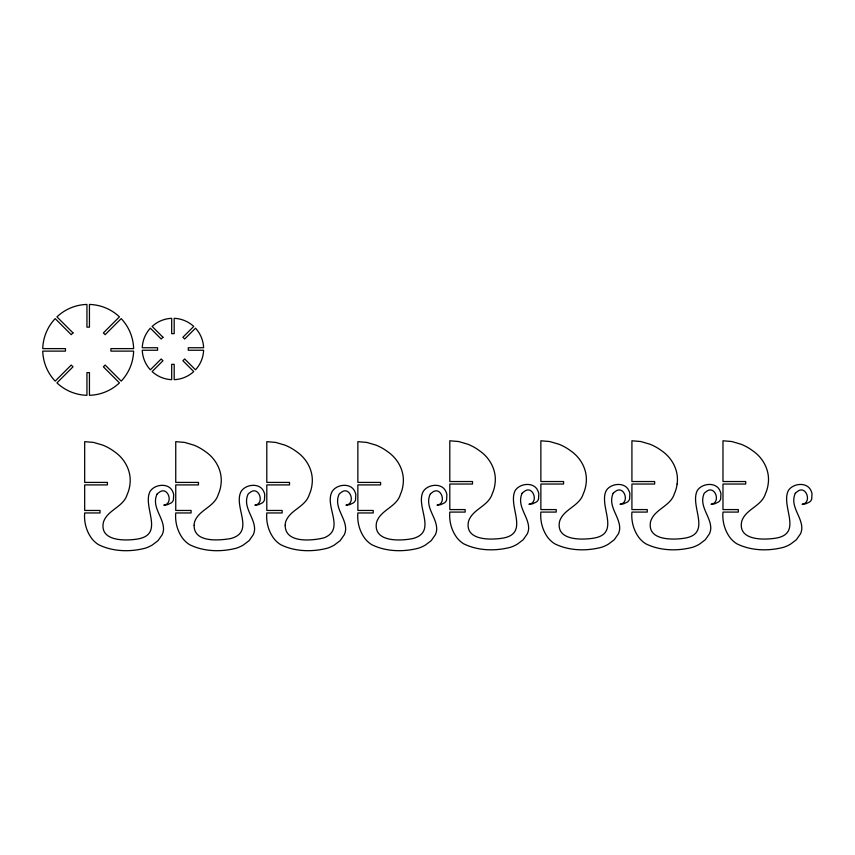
<?xml version="1.0" encoding="UTF-8"?>
<svg xmlns="http://www.w3.org/2000/svg" width="855" height="855" viewBox="0 0 855 855"><rect width="100%" height="100%" fill="white"/><g stroke="black" fill="none" stroke-linecap="round" stroke-linejoin="round"><path stroke-width="1.28" d="M677.117 483.983C679.03 470.987 672.447 458.184 661.802 450.863A51.45 51.45 0 0 0 650.11 444.269L640.78 441.533L631.92 440.785L631.92 481.536L654.652 481.536L654.652 484.037L631.92 484.037L631.92 509.58L647.267 509.58L647.267 512.081L631.92 512.081C631.108 521.176 633.63 530.581 639.166 537.88A26.067 26.067 0 0 0 645.771 543.78C660.039 550.877 677.534 551.293 692.796 547.232A37.225 37.225 0 0 0 699.433 544.186L705.322 539.729L709.468 533.787A15.924 15.924 0 0 0 710.772 528.347C710.847 516.527 699.123 506.652 703.793 494.329A3.57 3.57 0 0 1 704.253 493.292L704.573 492.972A9.32 9.32 0 0 1 705.963 491.839C714.93 483.973 721.513 502.922 711.061 504.29L714.833 503.777L718.67 501.917A6.819 6.819 0 0 0 720.658 499.128L720.936 493.656A13.99 13.99 0 0 0 719.91 490.62C716.65 482.957 705.931 483.032 700.117 487.521A12.259 12.259 0 0 0 697.242 490.674C689.558 506.107 712.215 533.488 684.866 538.137C673.206 540.029 647.801 540.734 650.388 522.811A14.011 14.011 0 0 1 650.954 520.471C655.379 508.736 670.694 506.085 674.435 493.581A33.313 33.313 0 0 0 677.117 483.983M157.042 494.19L157.331 493.848A9.32 9.32 0 0 1 158.72 492.715C167.687 484.849 174.27 503.798 163.818 505.166L167.601 504.653L171.428 502.793A6.819 6.819 0 0 0 173.415 500.004L173.693 494.532A13.99 13.99 0 0 0 172.678 491.497C169.408 483.834 158.688 483.919 152.874 488.397A12.259 12.259 0 0 0 149.999 491.55C142.304 506.994 164.983 534.364 137.634 539.013C125.974 540.905 100.559 541.61 103.145 523.688A14.011 14.011 0 0 1 103.712 521.347C108.136 509.612 123.462 506.962 127.192 494.468A33.313 33.313 0 0 0 129.885 484.86C131.798 471.864 125.204 459.06 114.559 451.739A51.45 51.45 0 0 0 102.867 445.145L93.537 442.409L84.677 441.661L84.677 482.412L107.409 482.412L107.409 484.913L84.677 484.913L84.677 510.456L100.035 510.456L100.035 512.957L84.677 512.957C83.865 522.052 86.387 531.457 91.923 538.757A26.067 26.067 0 0 0 98.528 544.656C112.796 551.753 130.302 552.17 145.553 548.108A37.225 37.225 0 0 0 152.19 545.073L158.079 540.606L162.226 534.664A15.924 15.924 0 0 0 163.529 529.234C163.615 517.403 151.88 507.528 156.561 495.205A3.57 3.57 0 0 1 157.01 494.169M522.159 493.314L522.448 492.972A9.32 9.32 0 0 1 523.848 491.839C532.804 483.973 539.398 502.922 528.946 504.29L532.718 503.777L536.545 501.917A6.819 6.819 0 0 0 538.532 499.128L538.81 493.656A13.99 13.99 0 0 0 537.795 490.62C534.535 482.957 523.805 483.032 518.002 487.521A12.259 12.259 0 0 0 515.116 490.674C507.443 506.107 530.1 533.488 502.751 538.137C491.091 540.029 465.676 540.734 468.262 522.811A14.011 14.011 0 0 1 468.829 520.471C473.264 508.736 488.579 506.085 492.32 493.581A33.313 33.313 0 0 0 495.002 483.983C496.915 470.987 490.321 458.184 479.676 450.863A51.45 51.45 0 0 0 467.984 444.269L458.654 441.533L449.805 440.785L449.805 481.536L472.526 481.536L472.526 484.037L449.805 484.037L449.805 509.58L465.152 509.58L465.152 512.081L449.805 512.081C448.982 521.176 451.504 530.581 457.04 537.88A26.067 26.067 0 0 0 463.645 543.78C477.913 550.877 495.419 551.293 510.681 547.232A37.225 37.225 0 0 0 517.307 544.186L523.207 539.729L527.353 533.787A15.924 15.924 0 0 0 528.657 528.347C528.732 516.527 516.997 506.652 521.678 494.329A3.57 3.57 0 0 1 522.127 493.292M613.217 493.314L613.505 492.972A9.32 9.32 0 0 1 614.905 491.839C623.872 483.973 630.456 502.922 620.003 504.29L623.776 503.777L627.613 501.917A6.819 6.819 0 0 0 629.601 499.128L629.868 493.656A13.99 13.99 0 0 0 628.853 490.62C625.593 482.957 614.863 483.032 609.059 487.521A12.259 12.259 0 0 0 606.184 490.674C598.5 506.107 621.158 533.488 593.808 538.137C582.148 540.029 556.744 540.734 559.33 522.811A14.011 14.011 0 0 1 559.897 520.471C564.321 508.736 579.637 506.085 583.377 493.581A33.313 33.313 0 0 0 586.06 483.983C587.973 470.987 581.389 458.184 570.745 450.863A51.45 51.45 0 0 0 559.042 444.269L549.712 441.533L540.862 440.785L540.862 481.536L563.584 481.536L563.584 484.037L540.862 484.037L540.862 509.58L556.21 509.58L556.21 512.081L540.862 512.081C540.039 521.176 542.572 530.581 548.108 537.88A26.067 26.067 0 0 0 554.703 543.78C568.97 550.877 586.477 551.293 601.738 547.232A37.225 37.225 0 0 0 608.375 544.186L614.264 539.729L618.411 533.787A15.924 15.924 0 0 0 619.715 528.347C619.789 516.527 608.065 506.652 612.736 494.329A3.57 3.57 0 0 1 613.195 493.292M795.342 493.314L795.631 492.972A9.32 9.32 0 0 1 797.02 491.839C805.987 483.973 812.571 502.922 802.118 504.29L805.902 503.777L809.728 501.917A6.819 6.819 0 0 0 811.716 499.128L811.994 493.656A13.99 13.99 0 0 0 810.978 490.62C807.708 482.957 796.988 483.032 791.174 487.521A12.259 12.259 0 0 0 788.299 490.674C780.615 506.107 803.283 533.488 775.934 538.137C764.263 540.029 738.859 540.734 741.445 522.811A14.011 14.011 0 0 1 742.012 520.471C746.436 508.736 761.752 506.085 765.492 493.581A33.313 33.313 0 0 0 768.185 483.983C770.099 470.987 763.504 458.184 752.86 450.863A51.45 51.45 0 0 0 741.167 444.269L731.837 441.533L722.977 440.785L722.977 481.536L745.71 481.536L745.71 484.037L722.977 484.037L722.977 509.58L738.335 509.58L738.335 512.081L722.977 512.081C722.165 521.176 724.687 530.581 730.223 537.88A26.067 26.067 0 0 0 736.828 543.78C751.096 550.877 768.592 551.293 783.853 547.232A37.225 37.225 0 0 0 790.49 544.186L796.379 539.729L800.526 533.787A15.924 15.924 0 0 0 801.83 528.347C801.905 516.527 790.18 506.652 794.861 494.329A3.57 3.57 0 0 1 795.31 493.292M430.407 493.955L430.225 494.19A3.57 3.57 0 0 0 429.744 495.205C425.053 507.528 436.798 517.403 436.713 529.234A15.924 15.924 0 0 1 435.409 534.664L431.262 540.606L425.373 545.073A37.225 37.225 0 0 1 418.736 548.108C403.475 552.17 385.979 551.753 371.711 544.656A26.067 26.067 0 0 1 365.106 538.757C359.57 531.457 357.048 522.052 357.86 512.957L373.218 512.957L373.218 510.456L357.86 510.456L357.86 484.913L380.593 484.913L380.593 482.412L357.86 482.412L357.86 441.661L366.72 442.409L376.05 445.145A51.45 51.45 0 0 1 387.743 451.739C398.387 459.06 404.971 471.864 403.058 484.86A33.313 33.313 0 0 1 400.375 494.468C396.635 506.962 381.319 509.612 376.895 521.347A14.011 14.011 0 0 0 376.328 523.688C373.924 542.423 401.027 541.033 412.997 538.511C437.653 531.831 415.274 506.534 423.182 491.55A12.259 12.259 0 0 1 426.057 488.397C431.871 483.909 442.591 483.834 445.861 491.497A13.99 13.99 0 0 1 446.876 494.532L446.599 500.004A6.819 6.819 0 0 1 444.611 502.793L440.774 504.653L437.001 505.166C447.454 503.787 440.881 484.871 431.903 492.704A9.32 9.32 0 0 0 430.503 493.837L430.514 493.848M194.149 525.376C193.711 542.882 219.329 540.563 230.871 538.511C255.527 531.831 233.116 506.555 241.067 491.55A12.259 12.259 0 0 1 243.942 488.397C249.746 483.909 260.476 483.834 263.735 491.497A13.99 13.99 0 0 1 264.751 494.532L264.473 500.004A6.819 6.819 0 0 1 262.496 502.793L258.659 504.653L254.886 505.166C265.328 503.787 258.755 484.871 249.778 492.704A9.32 9.32 0 0 0 248.378 493.837L248.1 494.19A3.57 3.57 0 0 0 247.629 495.205C242.938 507.528 254.672 517.403 254.598 529.234A15.924 15.924 0 0 1 253.294 534.664L249.147 540.606L243.248 545.073A37.225 37.225 0 0 1 236.621 548.108C221.36 552.17 203.853 551.753 189.586 544.656A26.067 26.067 0 0 1 182.991 538.757C177.455 531.457 174.922 522.052 175.745 512.957L191.093 512.957L191.093 510.456L175.745 510.456L175.745 484.913L198.467 484.913L198.467 482.412L175.745 482.412L175.745 441.661L184.595 442.409L193.925 445.145A51.45 51.45 0 0 1 205.617 451.739C216.272 459.06 222.856 471.864 220.943 484.86A33.313 33.313 0 0 1 218.26 494.468C214.52 506.962 199.204 509.612 194.769 521.347A14.011 14.011 0 0 0 194.203 523.688L194.149 525.376M285.207 525.376C285.078 543.545 312.203 540.766 324.034 537.838C345.805 529.234 324.077 506.181 332.125 491.55A12.259 12.259 0 0 1 335 488.397C340.803 483.909 351.533 483.834 354.793 491.497A13.99 13.99 0 0 1 355.808 494.532L355.541 500.004A6.819 6.819 0 0 1 353.553 502.793L349.716 504.653L345.944 505.166C356.396 503.787 349.813 484.871 340.835 492.704A9.32 9.32 0 0 0 339.435 493.837L339.157 494.19A3.57 3.57 0 0 0 338.687 495.205C333.995 507.528 345.741 517.403 345.655 529.234A15.924 15.924 0 0 1 344.351 534.664L340.204 540.606L334.316 545.073A37.225 37.225 0 0 1 327.679 548.108C312.417 552.17 294.911 551.753 280.654 544.656A26.067 26.067 0 0 1 274.049 538.757C268.513 531.457 265.98 522.052 266.803 512.957L282.15 512.957L282.15 510.456L266.803 510.456L266.803 484.913L289.524 484.913L289.524 482.412L266.803 482.412L266.803 441.661L275.652 442.409L284.993 445.145A51.45 51.45 0 0 1 296.685 451.739C307.33 459.06 313.913 471.864 312 484.86A33.313 33.313 0 0 1 309.318 494.468C305.577 506.962 290.262 509.612 285.837 521.347A14.011 14.011 0 0 0 285.271 523.688L285.207 525.376M73.006 332.916L71.232 334.679L55.18 318.626A45.454 45.454 0 0 0 42.75 348.616L65.461 348.616L65.461 351.116L42.75 351.116A45.454 45.454 0 0 0 55.18 381.116L71.232 365.053L73.006 366.827L56.943 382.88A45.454 45.454 0 0 0 86.943 395.309L86.943 372.598L89.444 372.598L89.444 395.309A45.454 45.454 0 0 0 119.433 382.88L103.38 366.827L105.144 365.053L121.207 381.116A45.454 45.454 0 0 0 133.626 351.116L110.915 351.116L110.915 348.616L133.626 348.616A45.454 45.454 0 0 0 121.207 318.626L105.144 334.679L103.38 332.916L119.433 316.852A45.454 45.454 0 0 0 89.444 304.433L89.444 327.144L86.943 327.144L86.943 304.433A45.454 45.454 0 0 0 56.943 316.852L73.006 332.916M162.963 337.255L161.189 339.018L150.352 328.181A30.705 30.705 0 0 0 142.251 347.739L157.577 347.739L157.577 350.24L142.251 350.24A30.705 30.705 0 0 0 150.352 369.809L161.189 358.961L162.963 360.735L152.126 371.572A30.705 30.705 0 0 0 171.684 379.673L171.684 364.348L174.185 364.348L174.185 379.673A30.705 30.705 0 0 0 193.743 371.572L182.906 360.735L184.669 358.961L195.517 369.809A30.705 30.705 0 0 0 203.618 350.24L188.282 350.24L188.282 347.739L203.618 347.739A30.705 30.705 0 0 0 195.517 328.181L184.669 339.018L182.906 337.255L193.743 326.418A30.705 30.705 0 0 0 174.185 318.317L174.185 333.642L171.684 333.642L171.684 318.317A30.705 30.705 0 0 0 152.126 326.418L162.963 337.255"/></g></svg>
